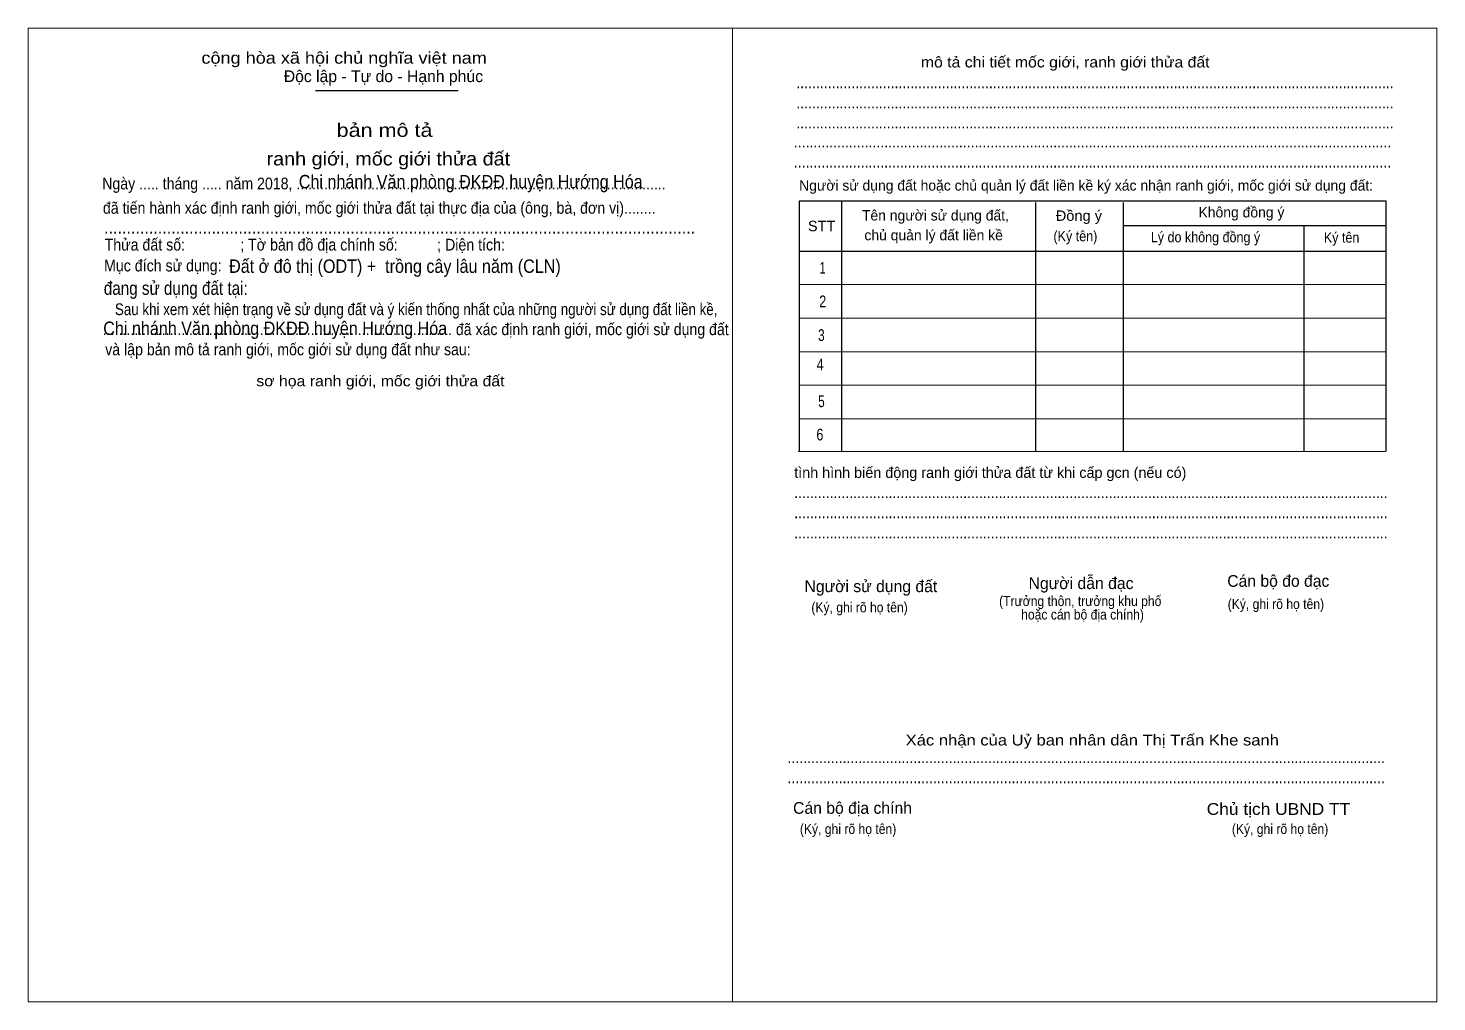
# Model space of a CAD drawing. Header units: metres. Extents: x 549703 to 552124, y 1838306 to 1838612.
# Drawn here: x 551703.7 to 552124.4, y 1838306.5 to 1838597.5 of the extents above; entities that cross this region are included whole.
import ezdxf
from ezdxf.enums import TextEntityAlignment as Align

# ---------------------------------------------------------------- set-up
doc = ezdxf.new("R2010")
doc.units = ezdxf.units.M
doc.layers.add('25', color=7, linetype='Continuous')
doc.layers.add('7', color=7, linetype='Continuous', lineweight=13)

msp = doc.modelspace()

# ---------------------------------------------------------------- linework, layer by layer
at = {"layer": '7', "lineweight": 25}
for p, q in [((551789.54, 1838578.84), (551832.09, 1838578.84)), ((551946.57, 1838545.72), (551946.57, 1838471.01)), ((552004.6, 1838545.42), (552004.6, 1838471.01)), ((552030.79, 1838545.42), (552030.79, 1838471.01)), ((552030.79, 1838538.5), (552109.26, 1838538.5)), ((552084.67, 1838538.5), (552084.67, 1838471.01)), ((551933.97, 1838530.87), (552109.26, 1838530.87))]:
    msp.add_line(p, q, dxfattribs=at)
at = {"layer": '7'}
for p, q in [((551933.97, 1838520.84), (552109.26, 1838520.84)), ((551933.97, 1838510.81), (552109.26, 1838510.81)), ((551933.97, 1838500.77), (552109.26, 1838500.77)), ((551933.97, 1838490.74), (552109.26, 1838490.74)), ((551933.97, 1838480.71), (552109.26, 1838480.71)), ((551933.66, 1838471.01), (552108.95, 1838471.01))]:
    msp.add_line(p, q, dxfattribs=at)
for points in [[(551703.67, 1838597.47), (551914.05, 1838597.47), (551914.05, 1838306.5), (551703.67, 1838306.5)], [(551914.05, 1838597.47), (552124.43, 1838597.47), (552124.43, 1838306.5), (551914.05, 1838306.5)], [(551914.05, 1838597.47), (552124.42, 1838597.47), (552124.42, 1838306.5), (551914.05, 1838306.5)]]:
    msp.add_lwpolyline(points, close=True, dxfattribs=at)
at = {"layer": '7', "lineweight": 25}
msp.add_lwpolyline([(552109.26, 1838471.01), (552109.26, 1838545.72), (551933.97, 1838545.72), (551933.97, 1838471.01)], dxfattribs=at)

# ---------------------------------------------------------------- texts
at = {"layer": '25', "width": 0.9}
for s, p in [('Chi nhánh Văn phòng ĐKĐĐ huyện Hướng Hóa', (551784.5, 1838549.61)), ('Đất ở đô thị (ODT) +  trồng cây lâu năm (CLN)', (551763.68, 1838524.35)), ('Chi nhánh Văn phòng ĐKĐĐ huyện Hướng Hóa', (551726.1, 1838505.79))]:
    msp.add_text(s, height=4, dxfattribs=at).set_placement(p)
at = {"layer": '7'}
for s, height, width, p in [('cộng hòa xã hội chủ nghĩa việt nam', 3.511, 1.15, (551755.42, 1838586.85)), ('........................................................................................................................................................', 3.511, 0.9, (551933.1, 1838579.53)), ('........................................................................................................................................................', 3.511, 0.9, (551933.1, 1838573.51)), ('........................................................................................................................................................', 3.511, 0.9, (551933.1, 1838567.49)), ('........................................................................................................................................................', 3.511, 0.9, (551932.36, 1838561.83)), ('Ngày ..... tháng ..... năm 2018, ..............................................................................................', 3.51, 0.9, (551725.78, 1838549.29)), ('........................................................................................................................................................', 3.511, 0.9, (551932.36, 1838555.81)), (' đã tiến hành xác định ranh giới, mốc giới thửa đất tại thực địa của (ông, bà, đơn vị)........', 3.512, 0.9, (551724.82, 1838542.01)), ('Đồng ý', 3.11, 1.05, (552010.6, 1838539.89)), ('....................................................................................................................................', 4, 0.9, (551726.34, 1838536.01)), ('STT', 3.11, 1.05, (551936.56, 1838536.79)), ('(Ký tên)', 3.11, 0.9, (552009.92, 1838533.79)), ('Lý do không đồng ý', 3.11, 0.9, (552039, 1838533.49)), ('Ký tên', 3.11, 0.9, (552090.68, 1838533.37)), ('Thửa đất số:              ; Tờ bản đồ địa chính số:          ; Diện tích:  ', 3.52, 0.9, (551726.5, 1838531.01)), ('Mục đích sử dụng:', 3.52, 0.9, (551726.34, 1838524.77)), ('đang sử dụng đất tại:  ', 4, 0.85, (551726.26, 1838517.77)), ('Sau khi xem xét hiện trạng về sử dụng đất và ý kiến thống nhất của những người sử dụng đất liền kề,', 3.512, 0.85, (551729.58, 1838511.71)), ('......................................................................................... đã xác định ranh giới, mốc giới sử dụng đất', 3.504, 0.9, (551725.98, 1838505.73)), (' và lập bản mô tả ranh giới, mốc giới sử dụng đất như sau:', 3.512, 0.9, (551725.5, 1838499.71)), ('.......................................................................................................................................................', 3.511, 0.9, (551932.48, 1838457.05)), ('.......................................................................................................................................................', 3.511, 0.9, (551932.48, 1838451.03)), ('.......................................................................................................................................................', 3.511, 0.9, (551932.48, 1838445.01)), ('(Ký, ghi rõ họ tên)', 3.01, 0.9, (552061.96, 1838423.89)), ('(Ký, ghi rõ họ tên)', 3.01, 0.9, (551937.6, 1838422.89)), ('........................................................................................................................................................', 3.511, 0.9, (551930.48, 1838377.83)), ('........................................................................................................................................................', 3.511, 0.9, (551930.48, 1838371.81)), ('Chủ tịch UBND TT', 3.52, 1.1, (552055.7, 1838362.37)), ('(Ký, ghi rõ họ tên)', 3.01, 0.9, (551934.18, 1838356.67)), ('(Ký, ghi rõ họ tên)', 3.01, 0.9, (552063.22, 1838356.67))]:
    msp.add_text(s, height=height, dxfattribs=dict(at, width=width)).set_placement(p)
for s, height, width, p in [('mô tả chi tiết mốc giới, ranh giới thửa đất', 3.21, 1.1, (552013.435, 1838585.73)), ('bản mô tả', 4.014, 1.2, (551810.12, 1838564.99)), ('ranh giới, mốc giới thửa đất', 4.014, 1.1, (551811.245, 1838556.45)), ('1', 3.512, 0.7, (551940.97, 1838524.09)), ('2', 3.512, 0.8, (551940.995, 1838514.07)), ('3', 3.512, 0.75, (551940.59, 1838503.99)), ('4', 3.512, 0.8, (551940.205, 1838495.23)), ('sơ họa ranh giới, mốc giới thửa đất', 3.21, 1.1, (551808.89, 1838490.43)), ('5', 3.512, 0.75, (551940.615, 1838484.21)), ('6', 3.512, 0.8, (551940.155, 1838474.27)), ('(Trưởng thôn, trưởng khu phố', 3.01, 0.9, (552017.92, 1838424.77)), ('hoặc cán bộ địa chính)', 3.01, 0.9, (552018.605, 1838420.75)), ('Xác nhận của Uỷ ban nhân dân Thị Trấn Khe sanh', 3.22, 1.15, (552021.52, 1838383.11))]:
    msp.add_text(s, height=height, dxfattribs=dict(at, width=width)).set_placement(p, align=Align.CENTER)
for s, height, p in [('Độc lập - Tự do - Hạnh phúc', 3.511, (551780.02, 1838581.35)), ('Người sử dụng đất hoặc chủ quản lý đất liền kề ký xác nhận ranh giới, mốc giới sử dụng đất:', 3.11, (551933.96, 1838548.93)), ('Tên người sử dụng đất,', 3.11, (551952.72, 1838539.99)), ('Không đồng ý', 3.11, (552053.24, 1838540.91)), ('chủ quản lý đất liền kề', 3.11, (551953.44, 1838534.07)), ('tình hình biến động ranh giới thửa đất từ khi cấp gcn (nếu có)', 3.21, (551932.48, 1838463.07)), ('Người sử dụng đất', 3.512, (551935.56, 1838428.93)), ('Người dẫn đạc', 3.52, (552002.48, 1838429.85)), ('Cán bộ đo đạc', 3.504, (552061.84, 1838430.53)), ('Cán bộ địa chính', 3.512, (551932.14, 1838362.69))]:
    msp.add_text(s, height=height, dxfattribs=at).set_placement(p)

doc.saveas('drawing.dxf')
